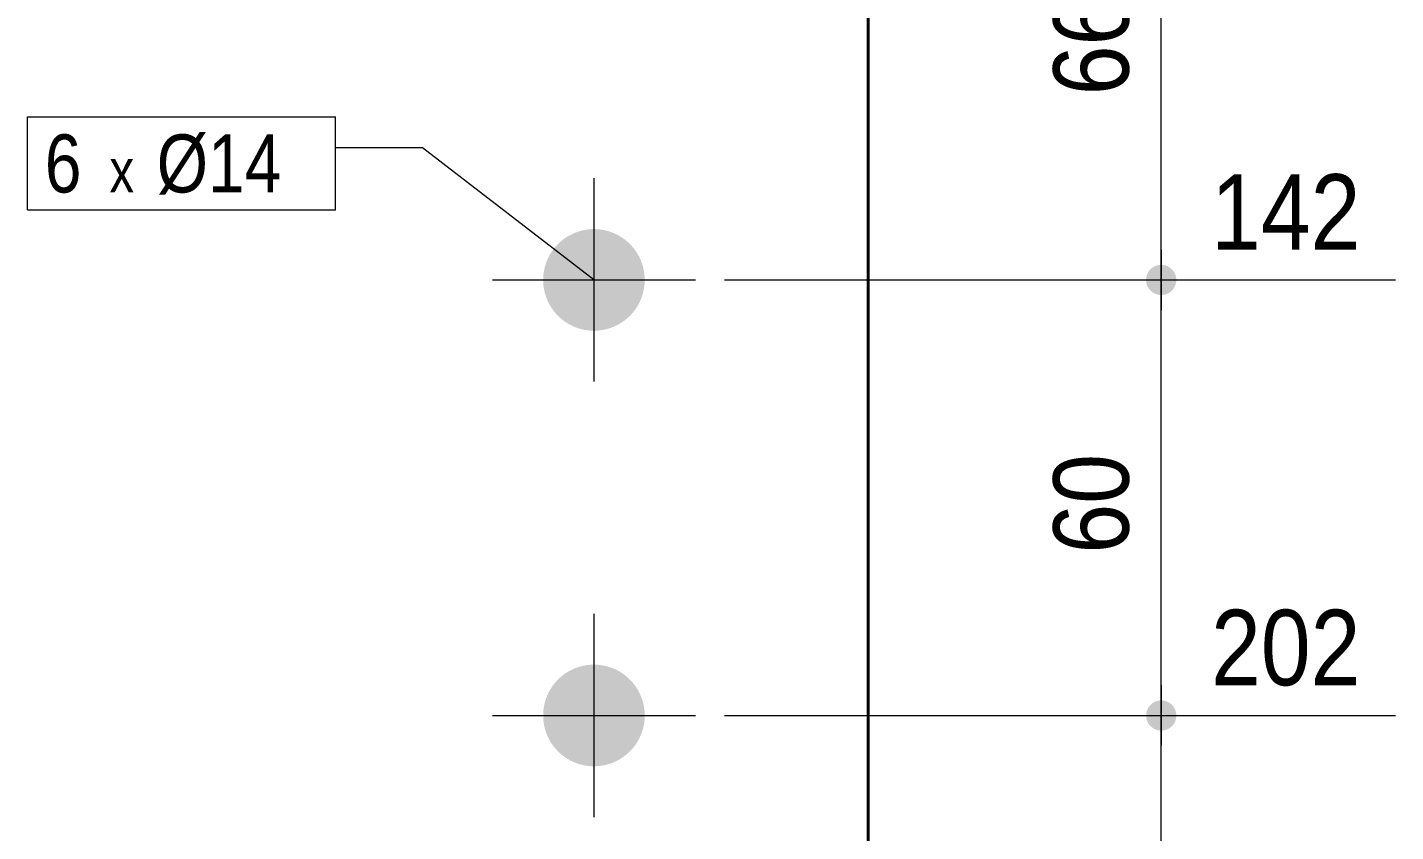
# Model space of a CAD drawing. Header units: millimetres. Extents: x 2 to 287, y 5 to 195.
# Drawn here: x 165.46 to 212.62, y 105.28 to 132.97 of the extents above; entities that cross this region are included whole.
import ezdxf

# ---------------------------------------------------------------- set-up
doc = ezdxf.new("R2010")
doc.units = ezdxf.units.MM
for name, color, linetype, lineweight in [('Boulon', 7, 'Continuous', 0), ('Cotation', 7, 'Continuous', 0), ('Désignation boulon', 3, 'Continuous', 0), ('Piece', 2, 'Continuous', 0)]:
    doc.layers.add(name, color=color, linetype=linetype, lineweight=lineweight)
doc.styles.add('ARIAL', font='ARIAL.TTF')
doc.styles.add('COMIC_SANS_MS', font='COMIC.TTF')

# ---------------------------------------------------------------- blocks, each defined once
blk = doc.blocks.new('*A3')
at = {"layer": 'Boulon'}
for points in [[(183.238, 124.32), (183.24, 124.363), (183.242, 124.406), (183.246, 124.449), (183.251, 124.491), (183.256, 124.534), (183.263, 124.576), (183.271, 124.618), (183.28, 124.66), (183.29, 124.702), (183.301, 124.744), (183.313, 124.785), (183.326, 124.826), (183.34, 124.867), (183.355, 124.907), (183.371, 124.947), (183.388, 124.986), (183.405, 125.025), (183.424, 125.064), (183.444, 125.102), (183.465, 125.14), (183.486, 125.177), (183.509, 125.213), (183.532, 125.249), (183.557, 125.285), (183.582, 125.319), (183.608, 125.354), (183.635, 125.387), (183.662, 125.42), (183.691, 125.452), (183.72, 125.484), (183.75, 125.514), (183.781, 125.544), (183.812, 125.574), (183.844, 125.602), (183.877, 125.63), (183.911, 125.657), (183.945, 125.683), (183.98, 125.708), (184.015, 125.732), (184.051, 125.755), (184.088, 125.778), (184.125, 125.8), (184.163, 125.82), (184.201, 125.84), (184.239, 125.859), (184.278, 125.877), (184.318, 125.894), (184.358, 125.91), (184.398, 125.925), (184.439, 125.939), (184.479, 125.952), (184.521, 125.964), (184.562, 125.975), (184.604, 125.984), (184.646, 125.993), (184.688, 126.001), (184.731, 126.008), (184.773, 126.014), (184.816, 126.019), (184.859, 126.022), (184.902, 126.025), (184.945, 126.026), (184.987, 126.027), (185.03, 126.026), (185.073, 126.025), (185.116, 126.022), (185.159, 126.019), (185.202, 126.014), (185.244, 126.008), (185.287, 126.001), (185.329, 125.993), (185.371, 125.984), (185.413, 125.975), (185.454, 125.964), (185.495, 125.952), (185.536, 125.939), (185.577, 125.925), (185.617, 125.91), (185.657, 125.894), (185.697, 125.877), (185.736, 125.859), (185.774, 125.84), (185.812, 125.82), (185.85, 125.8), (185.887, 125.778), (185.924, 125.755), (185.96, 125.732), (185.995, 125.708), (186.03, 125.683), (186.064, 125.657), (186.098, 125.63), (186.131, 125.602), (186.163, 125.574), (186.194, 125.544), (186.225, 125.514), (186.255, 125.484), (186.284, 125.452), (186.313, 125.42), (186.34, 125.387), (186.367, 125.354), (186.393, 125.319), (186.418, 125.285), (186.443, 125.249), (186.466, 125.213), (186.489, 125.177), (186.51, 125.14), (186.531, 125.102), (186.551, 125.064), (186.569, 125.025), (186.587, 124.986), (186.604, 124.947), (186.62, 124.907), (186.635, 124.867), (186.649, 124.826), (186.662, 124.785), (186.674, 124.744), (186.685, 124.702), (186.695, 124.66), (186.704, 124.618), (186.712, 124.576), (186.719, 124.534), (186.724, 124.491), (186.729, 124.449), (186.733, 124.406), (186.735, 124.363), (186.737, 124.32), (186.737, 124.277), (186.737, 124.234), (186.735, 124.191), (186.733, 124.148), (186.729, 124.105), (186.724, 124.063), (186.719, 124.02), (186.712, 123.978), (186.704, 123.936), (186.695, 123.894), (186.685, 123.852), (186.674, 123.81), (186.662, 123.769), (186.649, 123.728), (186.635, 123.687), (186.62, 123.647), (186.604, 123.607), (186.587, 123.568), (186.569, 123.529), (186.551, 123.49), (186.531, 123.452), (186.51, 123.414), (186.489, 123.377), (186.466, 123.341), (186.443, 123.305), (186.418, 123.269), (186.393, 123.235), (186.367, 123.2), (186.34, 123.167), (186.313, 123.134), (186.284, 123.102), (186.255, 123.07), (186.225, 123.04), (186.194, 123.01), (186.163, 122.98), (186.131, 122.952), (186.098, 122.924), (186.064, 122.897), (186.03, 122.871), (185.995, 122.846), (185.96, 122.822), (185.924, 122.799), (185.887, 122.776), (185.85, 122.754), (185.812, 122.734), (185.774, 122.714), (185.736, 122.695), (185.697, 122.677), (185.657, 122.66), (185.617, 122.644), (185.577, 122.629), (185.536, 122.615), (185.495, 122.602), (185.454, 122.59), (185.413, 122.579), (185.371, 122.57), (185.329, 122.561), (185.287, 122.553), (185.244, 122.546), (185.202, 122.54), (185.159, 122.535), (185.116, 122.532), (185.073, 122.529), (185.03, 122.528), (184.987, 122.527), (184.945, 122.528), (184.902, 122.529), (184.859, 122.532), (184.816, 122.535), (184.773, 122.54), (184.731, 122.546), (184.688, 122.553), (184.646, 122.561), (184.604, 122.57), (184.562, 122.579), (184.521, 122.59), (184.479, 122.602), (184.439, 122.615), (184.398, 122.629), (184.358, 122.644), (184.318, 122.66), (184.278, 122.677), (184.239, 122.695), (184.201, 122.714), (184.163, 122.734), (184.125, 122.754), (184.088, 122.776), (184.051, 122.799), (184.015, 122.822), (183.98, 122.846), (183.945, 122.871), (183.911, 122.897), (183.877, 122.924), (183.844, 122.952), (183.812, 122.98), (183.781, 123.01), (183.75, 123.04), (183.72, 123.07), (183.691, 123.102), (183.662, 123.134), (183.635, 123.167), (183.608, 123.2), (183.582, 123.235), (183.557, 123.269), (183.532, 123.305), (183.509, 123.341), (183.486, 123.377), (183.465, 123.414), (183.444, 123.452), (183.424, 123.49), (183.405, 123.529), (183.388, 123.568), (183.371, 123.607), (183.355, 123.647), (183.34, 123.687), (183.326, 123.728), (183.313, 123.769), (183.301, 123.81), (183.29, 123.852), (183.28, 123.894), (183.271, 123.936), (183.263, 123.978), (183.256, 124.02), (183.251, 124.063), (183.246, 124.105), (183.242, 124.148), (183.24, 124.191), (183.238, 124.234), (183.237, 124.277)], [(183.238, 109.32), (183.24, 109.363), (183.242, 109.406), (183.246, 109.449), (183.251, 109.491), (183.256, 109.534), (183.263, 109.576), (183.271, 109.618), (183.28, 109.66), (183.29, 109.702), (183.301, 109.744), (183.313, 109.785), (183.326, 109.826), (183.34, 109.867), (183.355, 109.907), (183.371, 109.947), (183.388, 109.986), (183.405, 110.025), (183.424, 110.064), (183.444, 110.102), (183.465, 110.14), (183.486, 110.177), (183.509, 110.213), (183.532, 110.249), (183.557, 110.285), (183.582, 110.319), (183.608, 110.354), (183.635, 110.387), (183.662, 110.42), (183.691, 110.452), (183.72, 110.484), (183.75, 110.514), (183.781, 110.544), (183.812, 110.574), (183.844, 110.602), (183.877, 110.63), (183.911, 110.657), (183.945, 110.683), (183.98, 110.708), (184.015, 110.732), (184.051, 110.755), (184.088, 110.778), (184.125, 110.8), (184.163, 110.82), (184.201, 110.84), (184.239, 110.859), (184.278, 110.877), (184.318, 110.894), (184.358, 110.91), (184.398, 110.925), (184.439, 110.939), (184.479, 110.952), (184.521, 110.964), (184.562, 110.975), (184.604, 110.984), (184.646, 110.993), (184.688, 111.001), (184.731, 111.008), (184.773, 111.014), (184.816, 111.019), (184.859, 111.022), (184.902, 111.025), (184.945, 111.026), (184.987, 111.027), (185.03, 111.026), (185.073, 111.025), (185.116, 111.022), (185.159, 111.019), (185.202, 111.014), (185.244, 111.008), (185.287, 111.001), (185.329, 110.993), (185.371, 110.984), (185.413, 110.975), (185.454, 110.964), (185.495, 110.952), (185.536, 110.939), (185.577, 110.925), (185.617, 110.91), (185.657, 110.894), (185.697, 110.877), (185.736, 110.859), (185.774, 110.84), (185.812, 110.82), (185.85, 110.8), (185.887, 110.778), (185.924, 110.755), (185.96, 110.732), (185.995, 110.708), (186.03, 110.683), (186.064, 110.657), (186.098, 110.63), (186.131, 110.602), (186.163, 110.574), (186.194, 110.544), (186.225, 110.514), (186.255, 110.484), (186.284, 110.452), (186.313, 110.42), (186.34, 110.387), (186.367, 110.354), (186.393, 110.319), (186.418, 110.285), (186.443, 110.249), (186.466, 110.213), (186.488, 110.177), (186.51, 110.14), (186.531, 110.102), (186.551, 110.064), (186.569, 110.025), (186.587, 109.986), (186.604, 109.947), (186.62, 109.907), (186.635, 109.867), (186.649, 109.826), (186.662, 109.785), (186.674, 109.744), (186.685, 109.702), (186.695, 109.66), (186.704, 109.618), (186.712, 109.576), (186.719, 109.534), (186.724, 109.491), (186.729, 109.449), (186.733, 109.406), (186.735, 109.363), (186.737, 109.32), (186.737, 109.277), (186.737, 109.234), (186.735, 109.191), (186.733, 109.148), (186.729, 109.105), (186.724, 109.063), (186.719, 109.02), (186.712, 108.978), (186.704, 108.936), (186.695, 108.894), (186.685, 108.852), (186.674, 108.81), (186.662, 108.769), (186.649, 108.728), (186.635, 108.687), (186.62, 108.647), (186.604, 108.607), (186.587, 108.568), (186.569, 108.529), (186.551, 108.49), (186.531, 108.452), (186.51, 108.414), (186.488, 108.377), (186.466, 108.341), (186.443, 108.305), (186.418, 108.269), (186.393, 108.235), (186.367, 108.2), (186.34, 108.167), (186.313, 108.134), (186.284, 108.102), (186.255, 108.07), (186.225, 108.04), (186.194, 108.01), (186.163, 107.98), (186.131, 107.952), (186.098, 107.924), (186.064, 107.897), (186.03, 107.871), (185.995, 107.846), (185.96, 107.822), (185.924, 107.799), (185.887, 107.776), (185.85, 107.754), (185.812, 107.734), (185.774, 107.714), (185.736, 107.695), (185.697, 107.677), (185.657, 107.66), (185.617, 107.644), (185.577, 107.629), (185.536, 107.615), (185.495, 107.602), (185.454, 107.59), (185.413, 107.579), (185.371, 107.57), (185.329, 107.561), (185.287, 107.553), (185.244, 107.546), (185.202, 107.54), (185.159, 107.535), (185.116, 107.532), (185.073, 107.529), (185.03, 107.528), (184.987, 107.527), (184.945, 107.528), (184.902, 107.529), (184.859, 107.532), (184.816, 107.535), (184.773, 107.54), (184.731, 107.546), (184.688, 107.553), (184.646, 107.561), (184.604, 107.57), (184.562, 107.579), (184.521, 107.59), (184.479, 107.602), (184.439, 107.615), (184.398, 107.629), (184.358, 107.644), (184.318, 107.66), (184.278, 107.677), (184.239, 107.695), (184.201, 107.714), (184.163, 107.734), (184.125, 107.754), (184.088, 107.776), (184.051, 107.799), (184.015, 107.822), (183.98, 107.846), (183.945, 107.871), (183.911, 107.897), (183.877, 107.924), (183.844, 107.952), (183.812, 107.98), (183.781, 108.01), (183.75, 108.04), (183.72, 108.07), (183.691, 108.102), (183.662, 108.134), (183.635, 108.167), (183.608, 108.2), (183.582, 108.235), (183.557, 108.269), (183.532, 108.305), (183.509, 108.341), (183.486, 108.377), (183.465, 108.414), (183.444, 108.452), (183.424, 108.49), (183.405, 108.529), (183.388, 108.568), (183.371, 108.607), (183.355, 108.647), (183.34, 108.687), (183.326, 108.728), (183.313, 108.769), (183.301, 108.81), (183.29, 108.852), (183.28, 108.894), (183.271, 108.936), (183.263, 108.978), (183.256, 109.02), (183.251, 109.063), (183.246, 109.105), (183.242, 109.148), (183.24, 109.191), (183.238, 109.234), (183.237, 109.277)]]:
    blk.add_hatch(color=256, dxfattribs=at).paths.add_polyline_path(points, flags=17)
at = {"layer": 'Boulon', "linetype": 'Continuous', "lineweight": 0}
for p, q in [((184.987, 127.777), (184.987, 120.777)), ((181.487, 124.277), (188.487, 124.277)), ((184.987, 112.777), (184.987, 105.777)), ((181.487, 109.277), (188.487, 109.277))]:
    blk.add_line(p, q, dxfattribs=at)
blk = doc.blocks.new('*A8')
at = {"layer": 'Piece', "color": 2, "linetype": 'Continuous', "lineweight": 40}
blk.add_line((194.434173, 150.34576), (194.434104, 83.208532), dxfattribs=at)
blk = doc.blocks.new('*A19')
at = {"layer": 'Cotation'}
for points in [[(204.513, 108.758), (204.487, 108.759), (204.462, 108.763), (204.437, 108.767), (204.412, 108.773), (204.388, 108.779), (204.363, 108.787), (204.339, 108.797), (204.316, 108.807), (204.293, 108.818), (204.271, 108.831), (204.25, 108.845), (204.229, 108.859), (204.209, 108.875), (204.189, 108.892), (204.171, 108.909), (204.153, 108.928), (204.136, 108.947), (204.121, 108.967), (204.106, 108.988), (204.092, 109.01), (204.08, 109.032), (204.068, 109.055), (204.058, 109.078), (204.049, 109.102), (204.041, 109.126), (204.034, 109.151), (204.028, 109.176), (204.024, 109.201), (204.021, 109.226), (204.019, 109.251), (204.018, 109.277), (204.019, 109.303), (204.021, 109.328), (204.024, 109.353), (204.028, 109.378), (204.034, 109.403), (204.041, 109.428), (204.049, 109.452), (204.058, 109.476), (204.068, 109.499), (204.08, 109.522), (204.092, 109.544), (204.106, 109.566), (204.121, 109.587), (204.136, 109.607), (204.153, 109.626), (204.171, 109.645), (204.189, 109.662), (204.209, 109.679), (204.229, 109.695), (204.25, 109.709), (204.271, 109.723), (204.293, 109.736), (204.316, 109.747), (204.339, 109.757), (204.363, 109.767), (204.388, 109.775), (204.412, 109.781), (204.437, 109.787), (204.462, 109.791), (204.487, 109.794), (204.513, 109.796), (204.538, 109.797), (204.564, 109.796), (204.589, 109.794), (204.615, 109.791), (204.64, 109.787), (204.665, 109.781), (204.689, 109.775), (204.714, 109.767), (204.737, 109.757), (204.761, 109.747), (204.784, 109.736), (204.806, 109.723), (204.827, 109.709), (204.848, 109.695), (204.868, 109.679), (204.888, 109.662), (204.906, 109.645), (204.924, 109.626), (204.94, 109.607), (204.956, 109.587), (204.971, 109.566), (204.984, 109.544), (204.997, 109.522), (205.009, 109.499), (205.019, 109.476), (205.028, 109.452), (205.036, 109.428), (205.043, 109.403), (205.048, 109.378), (205.053, 109.353), (205.056, 109.328), (205.058, 109.303), (205.058, 109.277), (205.058, 109.251), (205.056, 109.226), (205.053, 109.201), (205.048, 109.176), (205.043, 109.151), (205.036, 109.126), (205.028, 109.102), (205.019, 109.078), (205.009, 109.055), (204.997, 109.032), (204.984, 109.01), (204.971, 108.988), (204.956, 108.967), (204.94, 108.947), (204.924, 108.928), (204.906, 108.909), (204.888, 108.892), (204.868, 108.875), (204.848, 108.859), (204.827, 108.845), (204.806, 108.831), (204.784, 108.818), (204.761, 108.807), (204.737, 108.797), (204.714, 108.787), (204.689, 108.779), (204.665, 108.773), (204.64, 108.767), (204.615, 108.763), (204.589, 108.759), (204.564, 108.758), (204.538, 108.757)], [(204.513, 92.187), (204.487, 92.189), (204.462, 92.192), (204.437, 92.196), (204.412, 92.202), (204.388, 92.209), (204.363, 92.217), (204.339, 92.226), (204.316, 92.236), (204.293, 92.248), (204.271, 92.26), (204.25, 92.274), (204.229, 92.289), (204.209, 92.304), (204.189, 92.321), (204.171, 92.339), (204.153, 92.357), (204.136, 92.376), (204.121, 92.397), (204.106, 92.417), (204.092, 92.439), (204.08, 92.461), (204.068, 92.484), (204.058, 92.507), (204.049, 92.531), (204.041, 92.555), (204.034, 92.58), (204.028, 92.605), (204.024, 92.63), (204.021, 92.655), (204.019, 92.681), (204.018, 92.706), (204.019, 92.732), (204.021, 92.757), (204.024, 92.783), (204.028, 92.808), (204.034, 92.833), (204.041, 92.857), (204.049, 92.882), (204.058, 92.905), (204.068, 92.929), (204.08, 92.951), (204.092, 92.974), (204.106, 92.995), (204.121, 93.016), (204.136, 93.036), (204.153, 93.056), (204.171, 93.074), (204.189, 93.092), (204.209, 93.108), (204.229, 93.124), (204.25, 93.139), (204.271, 93.152), (204.293, 93.165), (204.316, 93.176), (204.339, 93.187), (204.363, 93.196), (204.388, 93.204), (204.412, 93.211), (204.437, 93.216), (204.462, 93.221), (204.487, 93.224), (204.513, 93.226), (204.538, 93.226), (204.564, 93.226), (204.589, 93.224), (204.615, 93.221), (204.64, 93.216), (204.665, 93.211), (204.689, 93.204), (204.714, 93.196), (204.737, 93.187), (204.761, 93.176), (204.784, 93.165), (204.806, 93.152), (204.827, 93.139), (204.848, 93.124), (204.868, 93.108), (204.888, 93.092), (204.906, 93.074), (204.924, 93.056), (204.94, 93.036), (204.956, 93.016), (204.971, 92.995), (204.984, 92.974), (204.997, 92.951), (205.009, 92.929), (205.019, 92.905), (205.028, 92.882), (205.036, 92.857), (205.043, 92.833), (205.048, 92.808), (205.053, 92.783), (205.056, 92.757), (205.058, 92.732), (205.058, 92.706), (205.058, 92.681), (205.056, 92.655), (205.053, 92.63), (205.048, 92.605), (205.043, 92.58), (205.036, 92.555), (205.028, 92.531), (205.019, 92.507), (205.009, 92.484), (204.997, 92.461), (204.984, 92.439), (204.971, 92.417), (204.956, 92.397), (204.94, 92.376), (204.924, 92.357), (204.906, 92.339), (204.888, 92.321), (204.868, 92.304), (204.848, 92.289), (204.827, 92.274), (204.806, 92.26), (204.784, 92.248), (204.761, 92.236), (204.737, 92.226), (204.714, 92.217), (204.689, 92.209), (204.665, 92.202), (204.64, 92.196), (204.615, 92.192), (204.589, 92.189), (204.564, 92.187), (204.538, 92.186)]]:
    blk.add_hatch(color=256, dxfattribs=at).paths.add_polyline_path(points, flags=17)
at = {"layer": 'Cotation', "linetype": 'Continuous', "lineweight": 0}
for p, q in [((204.538, 110.317), (204.538, 108.237)), ((204.538, 109.277), (204.538, 110.317)), ((189.487, 109.277), (212.618, 109.277)), ((203.498, 109.277), (205.578, 109.277)), ((204.538, 92.706), (204.538, 109.277)), ((204.538, 93.746), (204.538, 91.666)), ((175.423, 92.706), (212.618, 92.706)), ((203.498, 92.706), (205.578, 92.706)), ((204.538, 92.706), (204.538, 91.666))]:
    blk.add_line(p, q, dxfattribs=at)
at = {"layer": 'Cotation'}
for p in [(204.538, 109.277), (204.538, 92.706)]:
    blk.add_point(p, dxfattribs=at)
at = {"layer": 'Cotation', "style": 'ARIAL', "width": 0.85}
blk.add_text('202', height=2.6, dxfattribs=at).set_placement((206.255, 110.317))
blk.add_text('66', height=2.6, rotation=90.0002, dxfattribs=at).set_placement((203.418, 99.063))
blk = doc.blocks.new('*A20')
at = {"layer": 'Cotation'}
for points in [[(204.513, 123.758), (204.487, 123.759), (204.462, 123.763), (204.437, 123.767), (204.412, 123.773), (204.388, 123.779), (204.363, 123.787), (204.339, 123.797), (204.316, 123.807), (204.293, 123.818), (204.271, 123.831), (204.25, 123.845), (204.229, 123.859), (204.209, 123.875), (204.189, 123.892), (204.171, 123.909), (204.153, 123.928), (204.136, 123.947), (204.121, 123.967), (204.106, 123.988), (204.092, 124.01), (204.08, 124.032), (204.068, 124.055), (204.058, 124.078), (204.049, 124.102), (204.041, 124.126), (204.034, 124.151), (204.028, 124.176), (204.024, 124.201), (204.021, 124.226), (204.019, 124.251), (204.018, 124.277), (204.019, 124.303), (204.021, 124.328), (204.024, 124.353), (204.028, 124.378), (204.034, 124.403), (204.041, 124.428), (204.049, 124.452), (204.058, 124.476), (204.068, 124.499), (204.08, 124.522), (204.092, 124.544), (204.106, 124.566), (204.121, 124.587), (204.136, 124.607), (204.153, 124.626), (204.171, 124.645), (204.189, 124.662), (204.209, 124.679), (204.229, 124.695), (204.25, 124.709), (204.271, 124.723), (204.293, 124.736), (204.316, 124.747), (204.339, 124.757), (204.363, 124.767), (204.388, 124.775), (204.412, 124.781), (204.437, 124.787), (204.462, 124.791), (204.487, 124.794), (204.513, 124.796), (204.538, 124.797), (204.564, 124.796), (204.589, 124.794), (204.615, 124.791), (204.64, 124.787), (204.665, 124.781), (204.689, 124.775), (204.714, 124.767), (204.737, 124.757), (204.761, 124.747), (204.784, 124.736), (204.806, 124.723), (204.827, 124.709), (204.848, 124.695), (204.868, 124.679), (204.888, 124.662), (204.906, 124.645), (204.924, 124.626), (204.94, 124.607), (204.956, 124.587), (204.971, 124.566), (204.984, 124.544), (204.997, 124.522), (205.009, 124.499), (205.019, 124.476), (205.028, 124.452), (205.036, 124.428), (205.043, 124.403), (205.048, 124.378), (205.053, 124.353), (205.056, 124.328), (205.058, 124.303), (205.058, 124.277), (205.058, 124.251), (205.056, 124.226), (205.053, 124.201), (205.048, 124.176), (205.043, 124.151), (205.036, 124.126), (205.028, 124.102), (205.019, 124.078), (205.009, 124.055), (204.997, 124.032), (204.984, 124.01), (204.971, 123.988), (204.956, 123.967), (204.94, 123.947), (204.924, 123.928), (204.906, 123.909), (204.888, 123.892), (204.868, 123.875), (204.848, 123.859), (204.827, 123.845), (204.806, 123.831), (204.784, 123.818), (204.761, 123.807), (204.737, 123.797), (204.714, 123.787), (204.689, 123.779), (204.665, 123.773), (204.64, 123.767), (204.615, 123.763), (204.589, 123.759), (204.564, 123.758), (204.538, 123.757)], [(204.513, 108.758), (204.487, 108.759), (204.462, 108.763), (204.437, 108.767), (204.412, 108.773), (204.388, 108.779), (204.363, 108.787), (204.339, 108.797), (204.316, 108.807), (204.293, 108.818), (204.271, 108.831), (204.25, 108.845), (204.229, 108.859), (204.209, 108.875), (204.189, 108.892), (204.171, 108.909), (204.153, 108.928), (204.136, 108.947), (204.121, 108.967), (204.106, 108.988), (204.092, 109.01), (204.08, 109.032), (204.068, 109.055), (204.058, 109.078), (204.049, 109.102), (204.041, 109.126), (204.034, 109.151), (204.028, 109.176), (204.024, 109.201), (204.021, 109.226), (204.019, 109.251), (204.018, 109.277), (204.019, 109.303), (204.021, 109.328), (204.024, 109.353), (204.028, 109.378), (204.034, 109.403), (204.041, 109.428), (204.049, 109.452), (204.058, 109.476), (204.068, 109.499), (204.08, 109.522), (204.092, 109.544), (204.106, 109.566), (204.121, 109.587), (204.136, 109.607), (204.153, 109.626), (204.171, 109.645), (204.189, 109.662), (204.209, 109.679), (204.229, 109.695), (204.25, 109.709), (204.271, 109.723), (204.293, 109.736), (204.316, 109.747), (204.339, 109.757), (204.363, 109.767), (204.388, 109.775), (204.412, 109.781), (204.437, 109.787), (204.462, 109.791), (204.487, 109.794), (204.513, 109.796), (204.538, 109.797), (204.564, 109.796), (204.589, 109.794), (204.615, 109.791), (204.64, 109.787), (204.665, 109.781), (204.689, 109.775), (204.714, 109.767), (204.737, 109.757), (204.761, 109.747), (204.784, 109.736), (204.806, 109.723), (204.827, 109.709), (204.848, 109.695), (204.868, 109.679), (204.888, 109.662), (204.906, 109.645), (204.924, 109.626), (204.94, 109.607), (204.956, 109.587), (204.971, 109.566), (204.984, 109.544), (204.997, 109.522), (205.009, 109.499), (205.019, 109.476), (205.028, 109.452), (205.036, 109.428), (205.043, 109.403), (205.048, 109.378), (205.053, 109.353), (205.056, 109.328), (205.058, 109.303), (205.058, 109.277), (205.058, 109.251), (205.056, 109.226), (205.053, 109.201), (205.048, 109.176), (205.043, 109.151), (205.036, 109.126), (205.028, 109.102), (205.019, 109.078), (205.009, 109.055), (204.997, 109.032), (204.984, 109.01), (204.971, 108.988), (204.956, 108.967), (204.94, 108.947), (204.924, 108.928), (204.906, 108.909), (204.888, 108.892), (204.868, 108.875), (204.848, 108.859), (204.827, 108.845), (204.806, 108.831), (204.784, 108.818), (204.761, 108.807), (204.737, 108.797), (204.714, 108.787), (204.689, 108.779), (204.665, 108.773), (204.64, 108.767), (204.615, 108.763), (204.589, 108.759), (204.564, 108.758), (204.538, 108.757)]]:
    blk.add_hatch(color=256, dxfattribs=at).paths.add_polyline_path(points, flags=17)
at = {"layer": 'Cotation', "linetype": 'Continuous', "lineweight": 0}
for p, q in [((204.538, 125.317), (204.538, 123.237)), ((204.538, 124.277), (204.538, 125.317)), ((189.487, 124.277), (212.618, 124.277)), ((203.498, 124.277), (205.578, 124.277)), ((204.538, 109.277), (204.538, 124.277)), ((204.538, 110.317), (204.538, 108.237)), ((189.487, 109.277), (212.618, 109.277)), ((203.498, 109.277), (205.578, 109.277)), ((204.538, 109.277), (204.538, 108.237))]:
    blk.add_line(p, q, dxfattribs=at)
at = {"layer": 'Cotation'}
for p in [(204.538, 124.277), (204.538, 109.277)]:
    blk.add_point(p, dxfattribs=at)
at = {"layer": 'Cotation', "style": 'ARIAL', "width": 0.85}
blk.add_text('142', height=2.6, dxfattribs=at).set_placement((206.255, 125.317))
blk.add_text('60', height=2.6, rotation=90.0002, dxfattribs=at).set_placement((203.418, 114.849))
blk = doc.blocks.new('*A21')
at = {"layer": 'Cotation'}
for points in [[(204.513, 140.329), (204.487, 140.331), (204.462, 140.334), (204.437, 140.338), (204.412, 140.344), (204.388, 140.35), (204.363, 140.358), (204.339, 140.368), (204.316, 140.378), (204.293, 140.389), (204.271, 140.402), (204.25, 140.416), (204.229, 140.43), (204.209, 140.446), (204.189, 140.463), (204.171, 140.48), (204.153, 140.499), (204.136, 140.518), (204.121, 140.538), (204.106, 140.559), (204.092, 140.581), (204.08, 140.603), (204.068, 140.626), (204.058, 140.649), (204.049, 140.673), (204.041, 140.697), (204.034, 140.722), (204.028, 140.747), (204.024, 140.772), (204.021, 140.797), (204.019, 140.822), (204.018, 140.848), (204.019, 140.874), (204.021, 140.899), (204.024, 140.924), (204.028, 140.949), (204.034, 140.974), (204.041, 140.999), (204.049, 141.023), (204.058, 141.047), (204.068, 141.07), (204.08, 141.093), (204.092, 141.115), (204.106, 141.137), (204.121, 141.158), (204.136, 141.178), (204.153, 141.197), (204.171, 141.216), (204.189, 141.233), (204.209, 141.25), (204.229, 141.266), (204.25, 141.28), (204.271, 141.294), (204.293, 141.307), (204.316, 141.318), (204.339, 141.328), (204.363, 141.338), (204.388, 141.346), (204.412, 141.352), (204.437, 141.358), (204.462, 141.362), (204.487, 141.366), (204.513, 141.367), (204.538, 141.368), (204.564, 141.367), (204.589, 141.366), (204.615, 141.362), (204.64, 141.358), (204.665, 141.352), (204.689, 141.346), (204.714, 141.338), (204.737, 141.328), (204.761, 141.318), (204.784, 141.307), (204.806, 141.294), (204.827, 141.28), (204.848, 141.266), (204.868, 141.25), (204.888, 141.233), (204.906, 141.216), (204.924, 141.197), (204.94, 141.178), (204.956, 141.158), (204.971, 141.137), (204.984, 141.115), (204.997, 141.093), (205.009, 141.07), (205.019, 141.047), (205.028, 141.023), (205.036, 140.999), (205.043, 140.974), (205.048, 140.949), (205.053, 140.924), (205.056, 140.899), (205.058, 140.874), (205.058, 140.848), (205.058, 140.822), (205.056, 140.797), (205.053, 140.772), (205.048, 140.747), (205.043, 140.722), (205.036, 140.697), (205.028, 140.673), (205.019, 140.649), (205.009, 140.626), (204.997, 140.603), (204.984, 140.581), (204.971, 140.559), (204.956, 140.538), (204.94, 140.518), (204.924, 140.499), (204.906, 140.48), (204.888, 140.463), (204.868, 140.446), (204.848, 140.43), (204.827, 140.416), (204.806, 140.402), (204.784, 140.389), (204.761, 140.378), (204.737, 140.368), (204.714, 140.358), (204.689, 140.35), (204.665, 140.344), (204.64, 140.338), (204.615, 140.334), (204.589, 140.331), (204.564, 140.329), (204.538, 140.328)], [(204.513, 123.758), (204.487, 123.759), (204.462, 123.763), (204.437, 123.767), (204.412, 123.773), (204.388, 123.779), (204.363, 123.787), (204.339, 123.797), (204.316, 123.807), (204.293, 123.818), (204.271, 123.831), (204.25, 123.845), (204.229, 123.859), (204.209, 123.875), (204.189, 123.892), (204.171, 123.909), (204.153, 123.928), (204.136, 123.947), (204.121, 123.967), (204.106, 123.988), (204.092, 124.01), (204.08, 124.032), (204.068, 124.055), (204.058, 124.078), (204.049, 124.102), (204.041, 124.126), (204.034, 124.151), (204.028, 124.176), (204.024, 124.201), (204.021, 124.226), (204.019, 124.251), (204.018, 124.277), (204.019, 124.303), (204.021, 124.328), (204.024, 124.353), (204.028, 124.378), (204.034, 124.403), (204.041, 124.428), (204.049, 124.452), (204.058, 124.476), (204.068, 124.499), (204.08, 124.522), (204.092, 124.544), (204.106, 124.566), (204.121, 124.587), (204.136, 124.607), (204.153, 124.626), (204.171, 124.645), (204.189, 124.662), (204.209, 124.679), (204.229, 124.695), (204.25, 124.709), (204.271, 124.723), (204.293, 124.736), (204.316, 124.747), (204.339, 124.757), (204.363, 124.767), (204.388, 124.775), (204.412, 124.781), (204.437, 124.787), (204.462, 124.791), (204.487, 124.794), (204.513, 124.796), (204.538, 124.797), (204.564, 124.796), (204.589, 124.794), (204.615, 124.791), (204.64, 124.787), (204.665, 124.781), (204.689, 124.775), (204.714, 124.767), (204.737, 124.757), (204.761, 124.747), (204.784, 124.736), (204.806, 124.723), (204.827, 124.709), (204.848, 124.695), (204.868, 124.679), (204.888, 124.662), (204.906, 124.645), (204.924, 124.626), (204.94, 124.607), (204.956, 124.587), (204.971, 124.566), (204.984, 124.544), (204.997, 124.522), (205.009, 124.499), (205.019, 124.476), (205.028, 124.452), (205.036, 124.428), (205.043, 124.403), (205.048, 124.378), (205.053, 124.353), (205.056, 124.328), (205.058, 124.303), (205.058, 124.277), (205.058, 124.251), (205.056, 124.226), (205.053, 124.201), (205.048, 124.176), (205.043, 124.151), (205.036, 124.126), (205.028, 124.102), (205.019, 124.078), (205.009, 124.055), (204.997, 124.032), (204.984, 124.01), (204.971, 123.988), (204.956, 123.967), (204.94, 123.947), (204.924, 123.928), (204.906, 123.909), (204.888, 123.892), (204.868, 123.875), (204.848, 123.859), (204.827, 123.845), (204.806, 123.831), (204.784, 123.818), (204.761, 123.807), (204.737, 123.797), (204.714, 123.787), (204.689, 123.779), (204.665, 123.773), (204.64, 123.767), (204.615, 123.763), (204.589, 123.759), (204.564, 123.758), (204.538, 123.757)]]:
    blk.add_hatch(color=256, dxfattribs=at).paths.add_polyline_path(points, flags=17)
at = {"layer": 'Cotation', "linetype": 'Continuous', "lineweight": 0}
for p, q in [((204.538, 141.888), (204.538, 139.808)), ((204.538, 140.848), (204.538, 141.888)), ((175.423, 140.848), (210.689, 140.848)), ((203.498, 140.848), (205.578, 140.848)), ((204.538, 124.277), (204.538, 140.848)), ((204.538, 125.317), (204.538, 123.237)), ((189.487, 124.277), (212.618, 124.277)), ((203.498, 124.277), (205.578, 124.277)), ((204.538, 124.277), (204.538, 123.237))]:
    blk.add_line(p, q, dxfattribs=at)
at = {"layer": 'Cotation'}
for p in [(204.538, 140.848), (204.538, 124.277)]:
    blk.add_point(p, dxfattribs=at)
at = {"layer": 'Cotation', "style": 'ARIAL', "width": 0.85}
blk.add_text('75', height=2.6, dxfattribs=at).set_placement((206.255, 141.888))
blk.add_text('66', height=2.6, rotation=90.0002, dxfattribs=at).set_placement((203.418, 130.634))
blk = doc.blocks.new('*A42')
at = {"layer": 'Désignation boulon', "linetype": 'Continuous', "lineweight": 0}
for p, q in [((165.460349, 129.887983), (176.075974, 129.887983)), ((165.460349, 126.687983), (165.460349, 129.887983)), ((176.075974, 126.687983), (176.075974, 129.887983)), ((179.075974, 128.821316), (176.075974, 128.821316)), ((184.987477, 124.276997), (179.075974, 128.821316)), ((165.460349, 126.687983), (176.075974, 126.687983))]:
    blk.add_line(p, q, dxfattribs=at)
at = {"layer": 'Désignation boulon', "style": 'COMIC_SANS_MS', "width": 0.85}
for s, height, p in [('6', 2, (166.060349, 127.287983)), ('Ø14', 2, (169.918943, 127.287983)), ('x', 1.5, (168.288279, 127.287983))]:
    blk.add_text(s, height=height, dxfattribs=at).set_placement(p)

msp = doc.modelspace()

# ---------------------------------------------------------------- block references
at = {"lineweight": 0}
for name in ['*A8', '*A21', '*A42', '*A20', '*A3', '*A19']:
    msp.add_blockref(name, (0, 0), dxfattribs=at)

doc.saveas('drawing.dxf')
